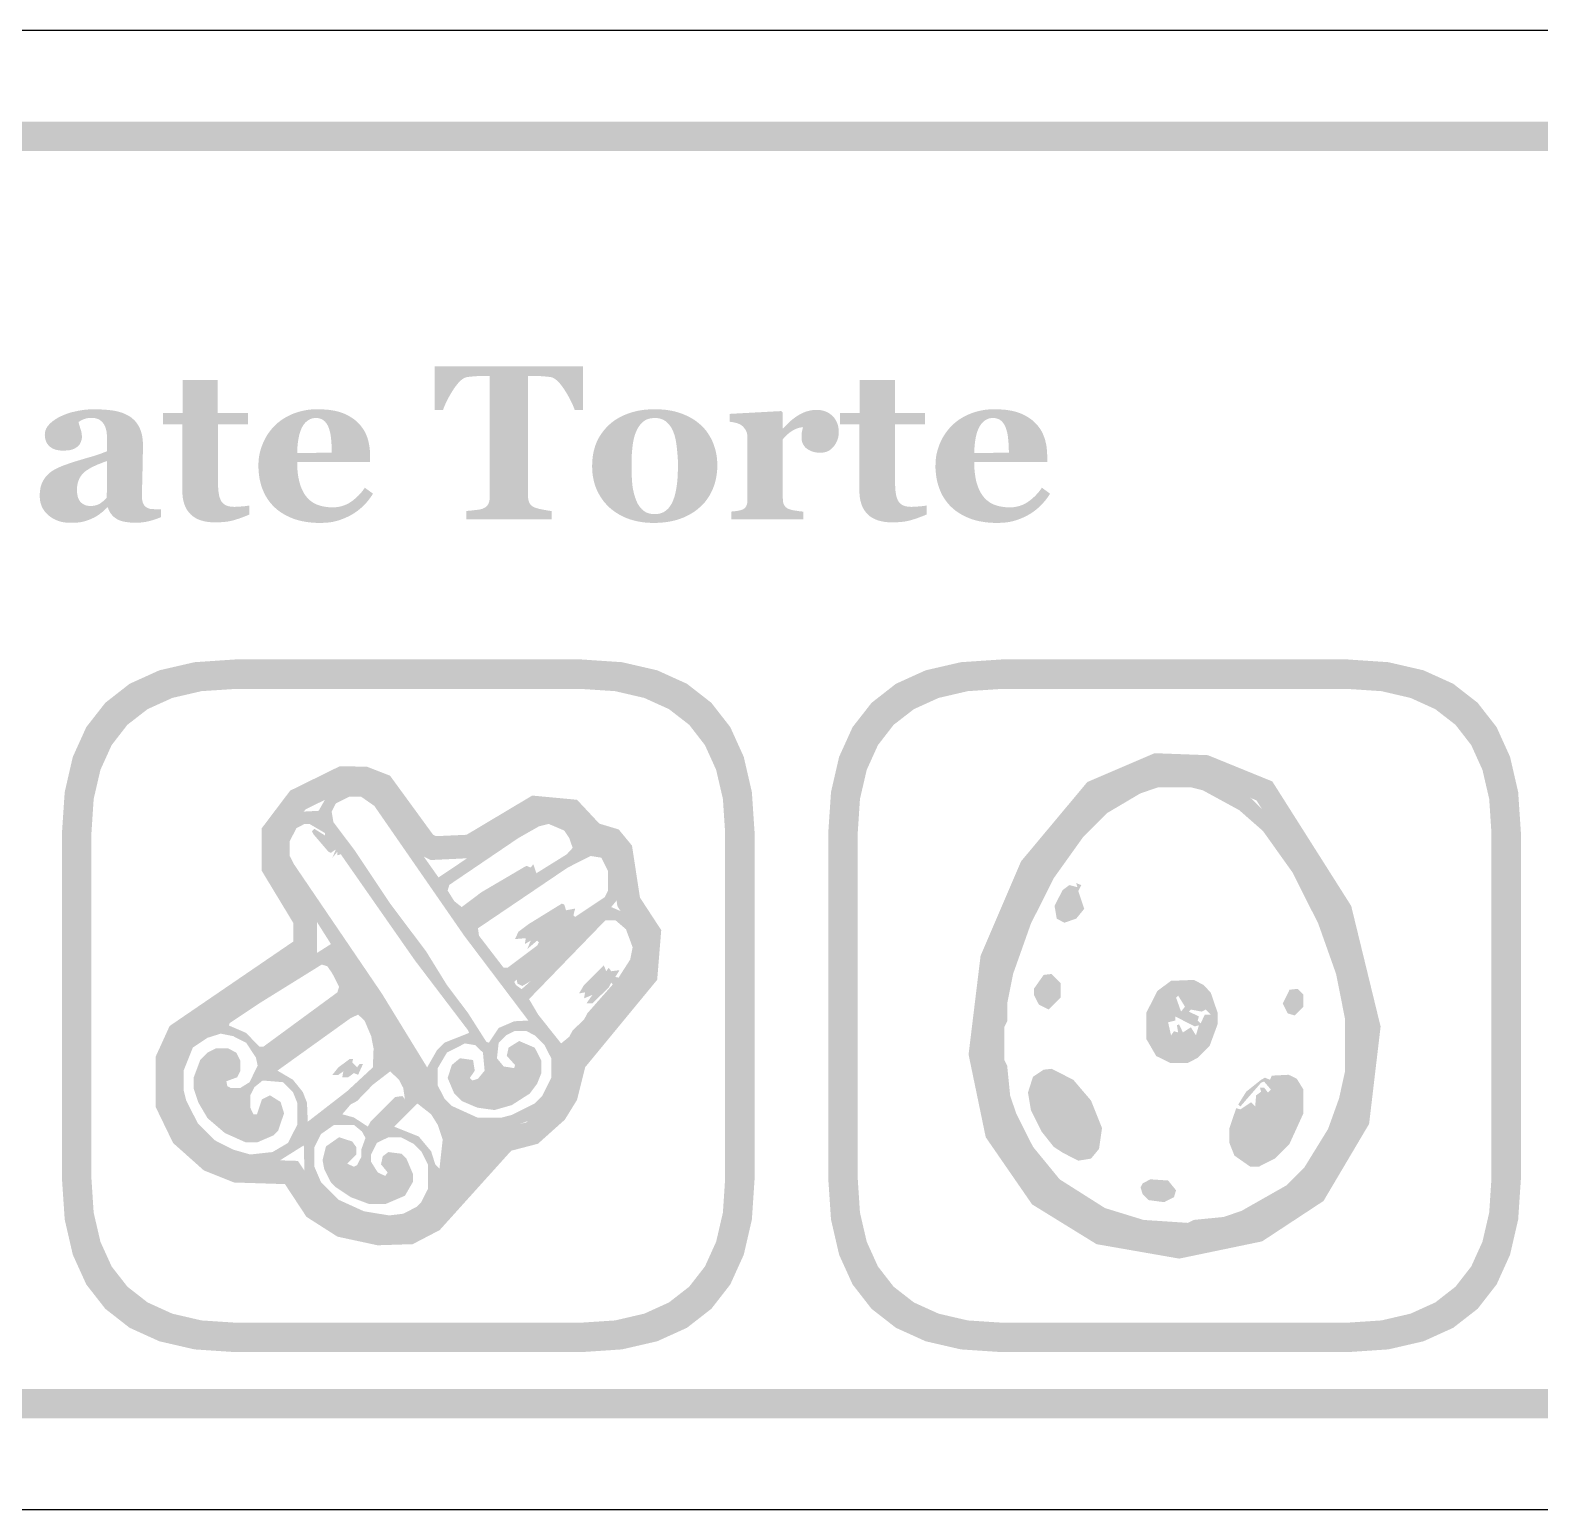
# Model space of a CAD drawing. Header units: millimetres. Extents: x 6 to 297, y 55 to 451.
# Drawn here: x 244.27 to 264.76, y 339.16 to 359.24 of the extents above; entities that cross this region are included whole.
import ezdxf

# ---------------------------------------------------------------- set-up
doc = ezdxf.new("R2010")
doc.units = ezdxf.units.MM
doc.layers.add('CUT', color=1, linetype='Continuous')
doc.layers.add('RASTER', color=7, linetype='Continuous')

msp = doc.modelspace()

# ---------------------------------------------------------------- hatches: boundary and pattern name
at = {"layer": 'RASTER'}
h = msp.add_hatch(color=7, dxfattribs=at)
h.paths.add_polyline_path([(208.2, 355.8), (208.234, 356.316), (208.337, 356.763), (208.509, 357.141), (208.75, 357.45), (209.059, 357.691), (209.438, 357.862), (209.884, 357.966), (210.4, 358), (267.6, 358), (268.116, 357.966), (268.563, 357.862), (268.941, 357.691), (269.25, 357.45), (269.491, 357.141), (269.663, 356.763), (269.766, 356.316), (269.8, 355.8), (269.8, 342.6), (269.766, 342.084), (269.662, 341.638), (269.491, 341.259), (269.25, 340.95), (268.941, 340.709), (268.563, 340.538), (268.116, 340.434), (267.6, 340.4), (210.4, 340.4), (209.884, 340.434), (209.438, 340.538), (209.059, 340.709), (208.75, 340.95), (208.509, 341.259), (208.337, 341.638), (208.234, 342.084), (208.2, 342.6)])
h.paths.add_polyline_path([(208.6, 355.8), (208.6, 342.6), (208.628, 342.178), (208.712, 341.813), (208.853, 341.503), (209.05, 341.25), (209.303, 341.053), (209.613, 340.912), (209.978, 340.828), (210.4, 340.8), (267.6, 340.8), (268.022, 340.828), (268.388, 340.912), (268.697, 341.053), (268.95, 341.25), (269.147, 341.503), (269.287, 341.813), (269.372, 342.178), (269.4, 342.6), (269.4, 355.8), (269.372, 356.222), (269.287, 356.588), (269.147, 356.897), (268.95, 357.15), (268.697, 357.347), (268.388, 357.488), (268.022, 357.572), (267.6, 357.6), (210.4, 357.6), (209.978, 357.572), (209.613, 357.488), (209.303, 357.347), (209.05, 357.15), (208.853, 356.897), (208.712, 356.588), (208.628, 356.222), (208.6, 355.8)], flags=0)
for points in [[(251.772, 354.084), (251.659, 354.084), (251.647, 354.118), (251.633, 354.152), (251.617, 354.187), (251.6, 354.222), (251.581, 354.258), (251.56, 354.295), (251.538, 354.332), (251.513, 354.37), (251.489, 354.405), (251.464, 354.437), (251.44, 354.464), (251.417, 354.487), (251.394, 354.505), (251.372, 354.519), (251.35, 354.528), (251.328, 354.534), (251.316, 354.535), (251.303, 354.536), (251.29, 354.538), (251.276, 354.539), (251.261, 354.54), (251.245, 354.542), (251.229, 354.543), (251.212, 354.544), (251.195, 354.545), (251.179, 354.546), (251.163, 354.547), (251.148, 354.547), (251.134, 354.548), (251.12, 354.548), (251.106, 354.548), (251.094, 354.548), (251.025, 354.548), (251.025, 352.918), (251.025, 352.905), (251.026, 352.892), (251.028, 352.88), (251.03, 352.868), (251.032, 352.857), (251.036, 352.846), (251.039, 352.835), (251.044, 352.825), (251.049, 352.815), (251.056, 352.806), (251.063, 352.797), (251.072, 352.789), (251.082, 352.781), (251.093, 352.774), (251.105, 352.767), (251.119, 352.761), (251.128, 352.758), (251.138, 352.754), (251.149, 352.751), (251.162, 352.748), (251.175, 352.744), (251.19, 352.741), (251.206, 352.738), (251.223, 352.734), (251.241, 352.731), (251.258, 352.728), (251.274, 352.725), (251.289, 352.722), (251.304, 352.72), (251.318, 352.718), (251.331, 352.716), (251.344, 352.714), (251.344, 352.6), (250.186, 352.6), (250.186, 352.714), (250.197, 352.715), (250.209, 352.717), (250.222, 352.718), (250.237, 352.72), (250.252, 352.721), (250.269, 352.723), (250.286, 352.725), (250.305, 352.727), (250.323, 352.729), (250.34, 352.731), (250.356, 352.733), (250.37, 352.736), (250.382, 352.738), (250.393, 352.741), (250.402, 352.744), (250.41, 352.746), (250.423, 352.753), (250.436, 352.759), (250.447, 352.766), (250.457, 352.774), (250.466, 352.782), (250.474, 352.791), (250.48, 352.8), (250.486, 352.809), (250.49, 352.82), (250.494, 352.83), (250.497, 352.841), (250.5, 352.853), (250.502, 352.865), (250.504, 352.877), (250.505, 352.89), (250.505, 352.903), (250.505, 354.548), (250.436, 354.548), (250.423, 354.548), (250.41, 354.548), (250.396, 354.548), (250.381, 354.547), (250.366, 354.547), (250.351, 354.546), (250.334, 354.545), (250.317, 354.544), (250.301, 354.543), (250.284, 354.542), (250.269, 354.54), (250.254, 354.539), (250.24, 354.538), (250.226, 354.536), (250.214, 354.535), (250.202, 354.534), (250.18, 354.528), (250.158, 354.519), (250.136, 354.505), (250.113, 354.487), (250.089, 354.464), (250.066, 354.437), (250.041, 354.405), (250.016, 354.37), (249.992, 354.332), (249.97, 354.295), (249.949, 354.258), (249.93, 354.222), (249.912, 354.187), (249.897, 354.152), (249.883, 354.118), (249.871, 354.084), (249.758, 354.084), (249.758, 354.679), (251.772, 354.679)], [(247.244, 352.667), (247.22, 352.657), (247.196, 352.647), (247.172, 352.638), (247.147, 352.628), (247.122, 352.619), (247.096, 352.61), (247.07, 352.602), (247.043, 352.593), (247.016, 352.586), (246.987, 352.579), (246.957, 352.573), (246.925, 352.569), (246.891, 352.565), (246.857, 352.563), (246.82, 352.561), (246.783, 352.56), (246.727, 352.562), (246.676, 352.567), (246.628, 352.576), (246.584, 352.588), (246.543, 352.604), (246.506, 352.623), (246.473, 352.646), (246.444, 352.672), (246.418, 352.701), (246.395, 352.733), (246.376, 352.769), (246.361, 352.807), (246.349, 352.848), (246.34, 352.892), (246.335, 352.94), (246.333, 352.99), (246.333, 353.889), (246.069, 353.889), (246.069, 354.047), (246.339, 354.047), (246.339, 354.491), (246.815, 354.491), (246.815, 354.047), (247.225, 354.047), (247.225, 353.889), (246.818, 353.889), (246.818, 353.086), (246.819, 353.045), (246.821, 353.007), (246.825, 352.972), (246.83, 352.94), (246.836, 352.911), (246.845, 352.885), (246.854, 352.863), (246.865, 352.843), (246.879, 352.826), (246.894, 352.812), (246.912, 352.799), (246.932, 352.789), (246.954, 352.781), (246.979, 352.776), (247.007, 352.773), (247.036, 352.771), (247.047, 352.771), (247.058, 352.772), (247.07, 352.772), (247.083, 352.773), (247.098, 352.774), (247.113, 352.775), (247.129, 352.776), (247.146, 352.777), (247.163, 352.779), (247.178, 352.78), (247.193, 352.782), (247.206, 352.783), (247.217, 352.785), (247.228, 352.787), (247.237, 352.789), (247.244, 352.79)], [(256.433, 352.667), (256.409, 352.657), (256.385, 352.647), (256.361, 352.638), (256.336, 352.628), (256.311, 352.619), (256.285, 352.61), (256.259, 352.602), (256.232, 352.593), (256.205, 352.586), (256.176, 352.579), (256.146, 352.573), (256.114, 352.569), (256.08, 352.565), (256.046, 352.563), (256.009, 352.561), (255.972, 352.56), (255.916, 352.562), (255.865, 352.567), (255.817, 352.576), (255.773, 352.588), (255.732, 352.604), (255.695, 352.623), (255.662, 352.646), (255.633, 352.672), (255.607, 352.701), (255.584, 352.733), (255.565, 352.769), (255.55, 352.807), (255.538, 352.848), (255.529, 352.892), (255.524, 352.94), (255.522, 352.99), (255.522, 353.889), (255.258, 353.889), (255.258, 354.047), (255.528, 354.047), (255.528, 354.491), (256.004, 354.491), (256.004, 354.047), (256.414, 354.047), (256.414, 353.889), (256.007, 353.889), (256.007, 353.086), (256.008, 353.045), (256.01, 353.007), (256.014, 352.972), (256.019, 352.94), (256.025, 352.911), (256.034, 352.885), (256.043, 352.863), (256.054, 352.843), (256.068, 352.826), (256.083, 352.812), (256.101, 352.799), (256.121, 352.789), (256.143, 352.781), (256.168, 352.776), (256.196, 352.773), (256.225, 352.771), (256.235, 352.771), (256.247, 352.772), (256.259, 352.772), (256.272, 352.773), (256.287, 352.774), (256.302, 352.775), (256.318, 352.776), (256.335, 352.777), (256.352, 352.779), (256.367, 352.78), (256.382, 352.782), (256.395, 352.783), (256.406, 352.785), (256.417, 352.787), (256.425, 352.789), (256.433, 352.79)], [(255.242, 353.785), (255.241, 353.758), (255.238, 353.731), (255.233, 353.705), (255.225, 353.681), (255.215, 353.656), (255.203, 353.633), (255.189, 353.611), (255.173, 353.59), (255.155, 353.57), (255.136, 353.553), (255.116, 353.538), (255.094, 353.526), (255.07, 353.517), (255.045, 353.511), (255.019, 353.507), (254.992, 353.505), (254.965, 353.506), (254.94, 353.509), (254.916, 353.513), (254.893, 353.519), (254.871, 353.526), (254.85, 353.536), (254.83, 353.547), (254.811, 353.559), (254.793, 353.574), (254.778, 353.59), (254.766, 353.607), (254.755, 353.626), (254.747, 353.647), (254.741, 353.67), (254.738, 353.694), (254.737, 353.719), (254.737, 353.732), (254.737, 353.743), (254.738, 353.754), (254.739, 353.765), (254.74, 353.774), (254.741, 353.783), (254.742, 353.791), (254.744, 353.799), (254.746, 353.806), (254.748, 353.813), (254.749, 353.82), (254.751, 353.827), (254.753, 353.833), (254.754, 353.84), (254.756, 353.846), (254.757, 353.852), (254.74, 353.851), (254.723, 353.848), (254.706, 353.844), (254.688, 353.839), (254.67, 353.833), (254.652, 353.825), (254.634, 353.816), (254.615, 353.806), (254.597, 353.794), (254.579, 353.782), (254.562, 353.768), (254.545, 353.754), (254.529, 353.739), (254.513, 353.723), (254.498, 353.706), (254.483, 353.688), (254.483, 352.884), (254.484, 352.872), (254.484, 352.86), (254.486, 352.848), (254.487, 352.837), (254.49, 352.827), (254.492, 352.817), (254.496, 352.808), (254.5, 352.799), (254.504, 352.791), (254.509, 352.783), (254.515, 352.776), (254.521, 352.769), (254.528, 352.763), (254.536, 352.757), (254.545, 352.751), (254.554, 352.746), (254.562, 352.743), (254.572, 352.739), (254.584, 352.735), (254.596, 352.732), (254.61, 352.728), (254.625, 352.725), (254.641, 352.722), (254.658, 352.719), (254.676, 352.717), (254.692, 352.714), (254.707, 352.712), (254.721, 352.711), (254.733, 352.709), (254.745, 352.708), (254.754, 352.707), (254.763, 352.707), (254.763, 352.6), (253.783, 352.6), (253.783, 352.707), (253.792, 352.708), (253.802, 352.709), (253.811, 352.709), (253.82, 352.71), (253.829, 352.711), (253.839, 352.713), (253.848, 352.714), (253.857, 352.715), (253.866, 352.716), (253.875, 352.718), (253.884, 352.719), (253.892, 352.721), (253.9, 352.723), (253.907, 352.725), (253.914, 352.727), (253.921, 352.729), (253.932, 352.733), (253.943, 352.738), (253.952, 352.743), (253.96, 352.749), (253.968, 352.756), (253.975, 352.763), (253.98, 352.771), (253.985, 352.779), (253.989, 352.787), (253.993, 352.797), (253.996, 352.807), (253.999, 352.818), (254, 352.829), (254.002, 352.841), (254.003, 352.853), (254.003, 352.867), (254.003, 353.719), (254.003, 353.732), (254.001, 353.745), (253.999, 353.757), (253.997, 353.769), (253.993, 353.781), (253.989, 353.792), (253.984, 353.803), (253.978, 353.814), (253.972, 353.824), (253.965, 353.833), (253.958, 353.843), (253.951, 353.851), (253.943, 353.859), (253.935, 353.867), (253.927, 353.874), (253.918, 353.88), (253.911, 353.885), (253.904, 353.889), (253.896, 353.893), (253.888, 353.896), (253.88, 353.9), (253.871, 353.903), (253.861, 353.907), (253.851, 353.91), (253.841, 353.912), (253.831, 353.915), (253.82, 353.917), (253.809, 353.919), (253.798, 353.921), (253.786, 353.923), (253.775, 353.924), (253.763, 353.926), (253.763, 354.033), (254.461, 354.071), (254.483, 354.049), (254.483, 353.836), (254.489, 353.836), (254.515, 353.865), (254.541, 353.892), (254.567, 353.917), (254.593, 353.941), (254.62, 353.963), (254.648, 353.984), (254.676, 354.003), (254.704, 354.02), (254.732, 354.036), (254.761, 354.049), (254.79, 354.061), (254.82, 354.07), (254.849, 354.077), (254.88, 354.083), (254.91, 354.086), (254.94, 354.087), (254.974, 354.086), (255.005, 354.082), (255.035, 354.075), (255.063, 354.066), (255.09, 354.054), (255.115, 354.039), (255.138, 354.022), (255.159, 354.003), (255.179, 353.981), (255.196, 353.957), (255.21, 353.933), (255.221, 353.906), (255.231, 353.878), (255.237, 353.849), (255.241, 353.818), (255.242, 353.785)]]:
    msp.add_hatch(color=7, dxfattribs=at).paths.add_polyline_path(points)
h = msp.add_hatch(color=7, dxfattribs=at)
h.paths.add_polyline_path([(246.042, 352.631), (246.025, 352.624), (246.008, 352.617), (245.99, 352.611), (245.971, 352.604), (245.952, 352.598), (245.932, 352.591), (245.911, 352.585), (245.889, 352.579), (245.867, 352.574), (245.845, 352.569), (245.822, 352.565), (245.799, 352.562), (245.775, 352.559), (245.752, 352.558), (245.728, 352.556), (245.703, 352.556), (245.66, 352.557), (245.619, 352.559), (245.581, 352.564), (245.547, 352.569), (245.515, 352.577), (245.486, 352.586), (245.461, 352.597), (245.438, 352.61), (245.418, 352.624), (245.399, 352.639), (245.382, 352.656), (245.367, 352.675), (245.353, 352.694), (245.341, 352.716), (245.331, 352.738), (245.322, 352.763), (245.313, 352.763), (245.301, 352.75), (245.289, 352.739), (245.277, 352.727), (245.265, 352.716), (245.253, 352.706), (245.241, 352.696), (245.229, 352.687), (245.218, 352.678), (245.206, 352.669), (245.194, 352.661), (245.182, 352.653), (245.17, 352.645), (245.157, 352.638), (245.145, 352.631), (245.132, 352.624), (245.119, 352.618), (245.102, 352.61), (245.085, 352.603), (245.068, 352.596), (245.051, 352.59), (245.035, 352.584), (245.018, 352.579), (245.002, 352.574), (244.986, 352.57), (244.969, 352.566), (244.951, 352.563), (244.931, 352.561), (244.91, 352.558), (244.887, 352.557), (244.862, 352.556), (244.836, 352.555), (244.808, 352.555), (244.766, 352.556), (244.726, 352.561), (244.688, 352.569), (244.651, 352.58), (244.615, 352.594), (244.581, 352.611), (244.549, 352.631), (244.518, 352.655), (244.49, 352.681), (244.466, 352.709), (244.445, 352.739), (244.428, 352.772), (244.415, 352.806), (244.405, 352.842), (244.4, 352.88), (244.398, 352.921), (244.398, 352.944), (244.4, 352.967), (244.402, 352.988), (244.405, 353.009), (244.408, 353.029), (244.413, 353.048), (244.418, 353.066), (244.424, 353.083), (244.431, 353.099), (244.439, 353.115), (244.447, 353.13), (244.456, 353.145), (244.466, 353.16), (244.476, 353.174), (244.487, 353.188), (244.499, 353.201), (244.51, 353.212), (244.522, 353.223), (244.534, 353.233), (244.546, 353.243), (244.559, 353.253), (244.573, 353.262), (244.587, 353.27), (244.601, 353.278), (244.615, 353.286), (244.63, 353.293), (244.646, 353.301), (244.661, 353.308), (244.677, 353.315), (244.694, 353.322), (244.71, 353.329), (244.728, 353.335), (244.761, 353.347), (244.797, 353.36), (244.834, 353.372), (244.873, 353.385), (244.913, 353.397), (244.955, 353.41), (244.999, 353.423), (245.044, 353.436), (245.089, 353.449), (245.13, 353.461), (245.168, 353.473), (245.204, 353.485), (245.236, 353.496), (245.265, 353.508), (245.291, 353.518), (245.313, 353.529), (245.313, 353.669), (245.313, 353.679), (245.313, 353.689), (245.313, 353.7), (245.312, 353.712), (245.311, 353.724), (245.31, 353.737), (245.309, 353.751), (245.308, 353.766), (245.306, 353.781), (245.304, 353.795), (245.301, 353.808), (245.298, 353.821), (245.295, 353.834), (245.291, 353.845), (245.287, 353.857), (245.283, 353.867), (245.277, 353.879), (245.271, 353.89), (245.264, 353.9), (245.256, 353.91), (245.248, 353.92), (245.239, 353.929), (245.229, 353.938), (245.218, 353.946), (245.207, 353.954), (245.195, 353.96), (245.181, 353.966), (245.167, 353.97), (245.152, 353.974), (245.137, 353.976), (245.12, 353.978), (245.103, 353.978), (245.087, 353.978), (245.072, 353.977), (245.057, 353.976), (245.043, 353.974), (245.03, 353.971), (245.018, 353.968), (245.006, 353.964), (244.995, 353.96), (244.984, 353.956), (244.974, 353.951), (244.965, 353.946), (244.956, 353.942), (244.947, 353.937), (244.94, 353.932), (244.932, 353.928), (244.925, 353.923), (244.927, 353.915), (244.928, 353.906), (244.931, 353.896), (244.934, 353.886), (244.937, 353.874), (244.941, 353.862), (244.945, 353.848), (244.95, 353.833), (244.955, 353.818), (244.959, 353.804), (244.963, 353.789), (244.966, 353.774), (244.968, 353.76), (244.969, 353.746), (244.97, 353.732), (244.971, 353.718), (244.97, 353.711), (244.97, 353.704), (244.969, 353.697), (244.967, 353.69), (244.966, 353.682), (244.963, 353.673), (244.961, 353.665), (244.958, 353.655), (244.954, 353.646), (244.95, 353.638), (244.946, 353.63), (244.941, 353.622), (244.936, 353.615), (244.931, 353.608), (244.925, 353.602), (244.919, 353.596), (244.911, 353.589), (244.902, 353.582), (244.893, 353.576), (244.884, 353.57), (244.874, 353.565), (244.864, 353.56), (244.854, 353.555), (244.844, 353.551), (244.833, 353.547), (244.82, 353.544), (244.806, 353.541), (244.791, 353.539), (244.774, 353.537), (244.756, 353.536), (244.737, 353.535), (244.716, 353.535), (244.686, 353.535), (244.658, 353.538), (244.632, 353.543), (244.608, 353.549), (244.585, 353.558), (244.565, 353.568), (244.546, 353.58), (244.53, 353.594), (244.515, 353.609), (244.502, 353.626), (244.491, 353.643), (244.483, 353.662), (244.476, 353.682), (244.471, 353.703), (244.468, 353.725), (244.467, 353.748), (244.468, 353.769), (244.471, 353.788), (244.476, 353.808), (244.483, 353.826), (244.492, 353.844), (244.503, 353.862), (244.517, 353.879), (244.532, 353.896), (244.549, 353.912), (244.566, 353.927), (244.585, 353.941), (244.604, 353.955), (244.625, 353.968), (244.646, 353.981), (244.668, 353.992), (244.691, 354.003), (244.714, 354.014), (244.739, 354.024), (244.764, 354.033), (244.79, 354.042), (244.817, 354.051), (244.845, 354.058), (244.874, 354.065), (244.903, 354.071), (244.933, 354.077), (244.962, 354.082), (244.991, 354.086), (245.019, 354.09), (245.047, 354.092), (245.074, 354.094), (245.1, 354.095), (245.126, 354.096), (245.161, 354.095), (245.196, 354.095), (245.229, 354.093), (245.262, 354.091), (245.294, 354.089), (245.326, 354.086), (245.357, 354.083), (245.387, 354.079), (245.416, 354.074), (245.445, 354.068), (245.472, 354.061), (245.5, 354.053), (245.526, 354.044), (245.552, 354.033), (245.576, 354.022), (245.601, 354.009), (245.623, 353.996), (245.644, 353.981), (245.663, 353.964), (245.682, 353.946), (245.7, 353.927), (245.716, 353.906), (245.731, 353.884), (245.745, 353.86), (245.757, 353.835), (245.768, 353.808), (245.777, 353.779), (245.785, 353.748), (245.791, 353.716), (245.795, 353.681), (245.798, 353.645), (245.798, 353.606), (245.798, 353.564), (245.798, 353.52), (245.797, 353.474), (245.797, 353.425), (245.796, 353.375), (245.795, 353.323), (245.793, 353.27), (245.792, 353.214), (245.79, 353.159), (245.789, 353.11), (245.788, 353.065), (245.787, 353.026), (245.786, 352.991), (245.786, 352.961), (245.785, 352.935), (245.785, 352.915), (245.785, 352.899), (245.786, 352.884), (245.788, 352.869), (245.79, 352.856), (245.793, 352.843), (245.796, 352.832), (245.8, 352.821), (245.805, 352.811), (245.81, 352.802), (245.816, 352.793), (245.823, 352.785), (245.83, 352.778), (245.838, 352.771), (245.847, 352.765), (245.856, 352.759), (245.866, 352.754), (245.872, 352.751), (245.88, 352.749), (245.888, 352.746), (245.898, 352.744), (245.908, 352.743), (245.919, 352.742), (245.931, 352.741), (245.944, 352.74), (245.957, 352.739), (245.97, 352.739), (245.983, 352.739), (245.995, 352.738), (246.007, 352.738), (246.019, 352.738), (246.03, 352.738), (246.042, 352.738)])
h.paths.add_polyline_path([(245.313, 353.394), (245.293, 353.387), (245.273, 353.38), (245.252, 353.372), (245.232, 353.364), (245.212, 353.356), (245.191, 353.348), (245.171, 353.339), (245.151, 353.33), (245.131, 353.321), (245.112, 353.312), (245.095, 353.303), (245.078, 353.293), (245.062, 353.284), (245.047, 353.274), (245.032, 353.265), (245.019, 353.255), (245.006, 353.244), (244.993, 353.233), (244.982, 353.221), (244.971, 353.208), (244.96, 353.195), (244.951, 353.18), (244.942, 353.166), (244.934, 353.15), (244.927, 353.134), (244.921, 353.117), (244.915, 353.099), (244.911, 353.081), (244.908, 353.062), (244.905, 353.042), (244.904, 353.021), (244.903, 353), (244.904, 352.972), (244.907, 352.947), (244.911, 352.923), (244.916, 352.901), (244.924, 352.882), (244.933, 352.864), (244.943, 352.848), (244.955, 352.834), (244.969, 352.822), (244.983, 352.812), (244.998, 352.803), (245.013, 352.796), (245.03, 352.79), (245.047, 352.786), (245.065, 352.784), (245.083, 352.783), (245.103, 352.784), (245.122, 352.785), (245.14, 352.788), (245.157, 352.791), (245.173, 352.796), (245.188, 352.802), (245.203, 352.808), (245.216, 352.816), (245.229, 352.825), (245.241, 352.834), (245.253, 352.843), (245.265, 352.853), (245.276, 352.863), (245.287, 352.874), (245.298, 352.886), (245.308, 352.897)], flags=0)
h = msp.add_hatch(color=7, dxfattribs=at)
h.paths.add_polyline_path([(248.921, 352.95), (248.908, 352.929), (248.894, 352.909), (248.88, 352.889), (248.865, 352.869), (248.849, 352.849), (248.833, 352.83), (248.815, 352.811), (248.798, 352.793), (248.779, 352.774), (248.76, 352.757), (248.74, 352.74), (248.72, 352.724), (248.699, 352.708), (248.678, 352.694), (248.656, 352.679), (248.633, 352.666), (248.608, 352.652), (248.584, 352.64), (248.559, 352.628), (248.534, 352.617), (248.509, 352.607), (248.484, 352.598), (248.459, 352.589), (248.434, 352.582), (248.409, 352.575), (248.382, 352.569), (248.355, 352.564), (248.326, 352.56), (248.297, 352.557), (248.267, 352.555), (248.236, 352.554), (248.204, 352.553), (248.15, 352.554), (248.099, 352.557), (248.049, 352.562), (248.002, 352.569), (247.956, 352.577), (247.912, 352.588), (247.87, 352.6), (247.829, 352.615), (247.791, 352.631), (247.754, 352.648), (247.719, 352.667), (247.686, 352.687), (247.654, 352.708), (247.624, 352.731), (247.596, 352.755), (247.569, 352.78), (247.545, 352.807), (247.521, 352.835), (247.5, 352.863), (247.48, 352.894), (247.461, 352.925), (247.445, 352.957), (247.43, 352.991), (247.416, 353.026), (247.404, 353.061), (247.394, 353.098), (247.385, 353.135), (247.378, 353.173), (247.373, 353.212), (247.369, 353.251), (247.367, 353.291), (247.366, 353.332), (247.367, 353.37), (247.369, 353.406), (247.373, 353.443), (247.379, 353.479), (247.387, 353.514), (247.397, 353.55), (247.408, 353.584), (247.421, 353.619), (247.435, 353.653), (247.451, 353.685), (247.468, 353.717), (247.487, 353.748), (247.507, 353.778), (247.529, 353.807), (247.552, 353.835), (247.577, 353.863), (247.602, 353.888), (247.63, 353.912), (247.659, 353.935), (247.689, 353.957), (247.721, 353.977), (247.755, 353.996), (247.791, 354.014), (247.828, 354.031), (247.866, 354.046), (247.906, 354.059), (247.947, 354.07), (247.988, 354.079), (248.031, 354.087), (248.075, 354.092), (248.121, 354.095), (248.167, 354.096), (248.217, 354.095), (248.265, 354.092), (248.311, 354.089), (248.354, 354.083), (248.395, 354.076), (248.433, 354.068), (248.47, 354.057), (248.504, 354.046), (248.536, 354.033), (248.567, 354.019), (248.596, 354.003), (248.624, 353.986), (248.651, 353.969), (248.676, 353.95), (248.7, 353.929), (248.722, 353.908), (248.742, 353.887), (248.761, 353.864), (248.778, 353.841), (248.794, 353.817), (248.809, 353.792), (248.822, 353.766), (248.834, 353.739), (248.844, 353.711), (248.853, 353.683), (248.86, 353.654), (248.867, 353.624), (248.872, 353.595), (248.876, 353.565), (248.879, 353.535), (248.881, 353.504), (248.882, 353.473), (248.882, 353.378), (247.892, 353.378), (247.893, 353.305), (247.899, 353.237), (247.908, 353.173), (247.921, 353.113), (247.937, 353.059), (247.957, 353.008), (247.98, 352.962), (248.007, 352.921), (248.038, 352.884), (248.074, 352.852), (248.113, 352.825), (248.157, 352.803), (248.205, 352.786), (248.258, 352.774), (248.314, 352.767), (248.375, 352.764), (248.409, 352.765), (248.442, 352.769), (248.474, 352.775), (248.506, 352.783), (248.536, 352.794), (248.566, 352.806), (248.595, 352.822), (248.623, 352.84), (248.65, 352.859), (248.675, 352.88), (248.7, 352.902), (248.724, 352.925), (248.747, 352.95), (248.769, 352.975), (248.79, 353.002), (248.81, 353.031)])
h.paths.add_polyline_path([(248.362, 353.507), (248.362, 353.529), (248.361, 353.551), (248.361, 353.573), (248.36, 353.596), (248.358, 353.618), (248.357, 353.641), (248.355, 353.664), (248.353, 353.687), (248.351, 353.709), (248.348, 353.731), (248.345, 353.751), (248.341, 353.771), (248.337, 353.789), (248.332, 353.806), (248.328, 353.823), (248.322, 353.838), (248.316, 353.854), (248.309, 353.87), (248.301, 353.885), (248.293, 353.898), (248.284, 353.911), (248.275, 353.922), (248.265, 353.932), (248.254, 353.942), (248.243, 353.95), (248.231, 353.957), (248.219, 353.963), (248.205, 353.968), (248.191, 353.972), (248.177, 353.975), (248.161, 353.976), (248.145, 353.977), (248.118, 353.975), (248.091, 353.97), (248.067, 353.961), (248.044, 353.948), (248.022, 353.932), (248.001, 353.913), (247.982, 353.889), (247.965, 353.863), (247.949, 353.832), (247.935, 353.797), (247.923, 353.758), (247.913, 353.715), (247.905, 353.668), (247.898, 353.616), (247.894, 353.561), (247.892, 353.501)], flags=0)
h = msp.add_hatch(color=7, dxfattribs=at)
h.paths.add_polyline_path([(253.372, 353.88), (253.398, 353.854), (253.423, 353.827), (253.446, 353.799), (253.467, 353.769), (253.487, 353.738), (253.505, 353.706), (253.522, 353.673), (253.537, 353.639), (253.55, 353.603), (253.562, 353.567), (253.572, 353.53), (253.58, 353.492), (253.586, 353.454), (253.591, 353.414), (253.593, 353.375), (253.594, 353.334), (253.593, 353.294), (253.591, 353.254), (253.586, 353.215), (253.58, 353.176), (253.572, 353.138), (253.563, 353.1), (253.551, 353.063), (253.538, 353.027), (253.523, 352.992), (253.506, 352.957), (253.488, 352.925), (253.468, 352.893), (253.447, 352.863), (253.424, 352.834), (253.399, 352.806), (253.373, 352.78), (253.343, 352.754), (253.312, 352.728), (253.28, 352.705), (253.246, 352.683), (253.211, 352.663), (253.174, 352.644), (253.136, 352.627), (253.097, 352.612), (253.056, 352.598), (253.014, 352.586), (252.97, 352.576), (252.925, 352.568), (252.878, 352.561), (252.83, 352.557), (252.781, 352.554), (252.73, 352.553), (252.686, 352.554), (252.642, 352.556), (252.6, 352.56), (252.558, 352.566), (252.518, 352.573), (252.478, 352.582), (252.439, 352.592), (252.401, 352.604), (252.364, 352.618), (252.328, 352.633), (252.293, 352.65), (252.26, 352.668), (252.227, 352.689), (252.195, 352.71), (252.165, 352.733), (252.135, 352.758), (252.108, 352.783), (252.083, 352.81), (252.058, 352.838), (252.036, 352.868), (252.014, 352.899), (251.995, 352.931), (251.976, 352.965), (251.959, 353.001), (251.944, 353.037), (251.931, 353.075), (251.92, 353.114), (251.911, 353.154), (251.904, 353.194), (251.899, 353.236), (251.896, 353.279), (251.895, 353.324), (251.896, 353.367), (251.899, 353.409), (251.903, 353.45), (251.909, 353.49), (251.917, 353.528), (251.927, 353.565), (251.938, 353.602), (251.951, 353.636), (251.966, 353.67), (251.983, 353.703), (252.002, 353.735), (252.022, 353.766), (252.044, 353.796), (252.068, 353.825), (252.093, 353.853), (252.121, 353.88), (252.148, 353.905), (252.178, 353.929), (252.209, 353.951), (252.242, 353.971), (252.276, 353.99), (252.312, 354.008), (252.349, 354.024), (252.388, 354.039), (252.428, 354.052), (252.47, 354.064), (252.512, 354.074), (252.556, 354.082), (252.601, 354.088), (252.647, 354.092), (252.695, 354.095), (252.743, 354.096), (252.794, 354.095), (252.843, 354.092), (252.89, 354.088), (252.936, 354.082), (252.98, 354.074), (253.023, 354.064), (253.064, 354.052), (253.104, 354.039), (253.143, 354.024), (253.179, 354.008), (253.215, 353.99), (253.249, 353.971), (253.282, 353.951), (253.313, 353.929), (253.343, 353.905), (253.372, 353.88)])
h.paths.add_polyline_path([(252.997, 352.865), (253.004, 352.886), (253.012, 352.908), (253.018, 352.932), (253.025, 352.956), (253.03, 352.981), (253.035, 353.008), (253.04, 353.036), (253.044, 353.064), (253.048, 353.094), (253.051, 353.125), (253.054, 353.158), (253.056, 353.191), (253.057, 353.226), (253.059, 353.262), (253.059, 353.299), (253.06, 353.337), (253.059, 353.363), (253.059, 353.39), (253.058, 353.418), (253.056, 353.447), (253.054, 353.476), (253.051, 353.507), (253.048, 353.539), (253.045, 353.571), (253.041, 353.603), (253.037, 353.634), (253.032, 353.662), (253.027, 353.689), (253.021, 353.714), (253.015, 353.738), (253.008, 353.759), (253.001, 353.779), (252.992, 353.802), (252.982, 353.823), (252.971, 353.843), (252.959, 353.862), (252.946, 353.879), (252.933, 353.895), (252.919, 353.91), (252.904, 353.924), (252.887, 353.937), (252.87, 353.947), (252.852, 353.956), (252.833, 353.964), (252.813, 353.97), (252.792, 353.974), (252.769, 353.976), (252.746, 353.977), (252.721, 353.976), (252.697, 353.973), (252.674, 353.969), (252.653, 353.963), (252.632, 353.955), (252.614, 353.945), (252.596, 353.933), (252.58, 353.92), (252.565, 353.905), (252.55, 353.889), (252.537, 353.872), (252.525, 353.854), (252.513, 353.835), (252.503, 353.815), (252.493, 353.794), (252.484, 353.772), (252.476, 353.751), (252.47, 353.728), (252.463, 353.705), (252.458, 353.681), (252.453, 353.656), (252.448, 353.631), (252.445, 353.604), (252.441, 353.576), (252.439, 353.548), (252.436, 353.52), (252.434, 353.491), (252.433, 353.462), (252.431, 353.433), (252.43, 353.403), (252.43, 353.373), (252.43, 353.343), (252.43, 353.304), (252.43, 353.266), (252.431, 353.231), (252.432, 353.197), (252.434, 353.165), (252.435, 353.134), (252.438, 353.105), (252.44, 353.078), (252.443, 353.052), (252.447, 353.026), (252.452, 353), (252.458, 352.973), (252.464, 352.947), (252.472, 352.921), (252.48, 352.894), (252.49, 352.868), (252.499, 352.846), (252.508, 352.825), (252.519, 352.805), (252.531, 352.787), (252.543, 352.769), (252.557, 352.753), (252.571, 352.738), (252.586, 352.725), (252.603, 352.712), (252.62, 352.701), (252.638, 352.692), (252.658, 352.685), (252.678, 352.679), (252.7, 352.675), (252.722, 352.673), (252.746, 352.672), (252.768, 352.673), (252.788, 352.675), (252.809, 352.679), (252.828, 352.684), (252.846, 352.691), (252.864, 352.699), (252.881, 352.709), (252.897, 352.721), (252.912, 352.734), (252.927, 352.748), (252.941, 352.764), (252.953, 352.781), (252.965, 352.8), (252.977, 352.82), (252.987, 352.842), (252.997, 352.865)], flags=0)
h = msp.add_hatch(color=7, dxfattribs=at)
h.paths.add_polyline_path([(258.11, 352.95), (258.097, 352.929), (258.083, 352.909), (258.069, 352.889), (258.054, 352.869), (258.038, 352.849), (258.021, 352.83), (258.004, 352.811), (257.987, 352.793), (257.968, 352.774), (257.949, 352.757), (257.929, 352.74), (257.909, 352.724), (257.888, 352.708), (257.867, 352.694), (257.845, 352.679), (257.822, 352.666), (257.797, 352.652), (257.773, 352.64), (257.748, 352.628), (257.723, 352.617), (257.698, 352.607), (257.673, 352.598), (257.648, 352.589), (257.623, 352.582), (257.598, 352.575), (257.571, 352.569), (257.544, 352.564), (257.515, 352.56), (257.486, 352.557), (257.456, 352.555), (257.425, 352.554), (257.393, 352.553), (257.339, 352.554), (257.288, 352.557), (257.238, 352.562), (257.191, 352.569), (257.145, 352.577), (257.101, 352.588), (257.059, 352.6), (257.018, 352.615), (256.98, 352.631), (256.943, 352.648), (256.908, 352.667), (256.875, 352.687), (256.843, 352.708), (256.813, 352.731), (256.785, 352.755), (256.758, 352.78), (256.733, 352.807), (256.71, 352.835), (256.689, 352.863), (256.669, 352.894), (256.65, 352.925), (256.634, 352.957), (256.619, 352.991), (256.605, 353.026), (256.593, 353.061), (256.583, 353.098), (256.574, 353.135), (256.567, 353.173), (256.562, 353.212), (256.558, 353.251), (256.555, 353.291), (256.555, 353.332), (256.556, 353.37), (256.558, 353.406), (256.562, 353.443), (256.568, 353.479), (256.576, 353.514), (256.586, 353.55), (256.597, 353.584), (256.61, 353.619), (256.624, 353.653), (256.64, 353.685), (256.657, 353.717), (256.676, 353.748), (256.696, 353.778), (256.718, 353.807), (256.741, 353.835), (256.766, 353.863), (256.791, 353.888), (256.819, 353.912), (256.848, 353.935), (256.878, 353.957), (256.91, 353.977), (256.944, 353.996), (256.98, 354.014), (257.017, 354.031), (257.055, 354.046), (257.095, 354.059), (257.136, 354.07), (257.177, 354.079), (257.22, 354.087), (257.264, 354.092), (257.31, 354.095), (257.356, 354.096), (257.406, 354.095), (257.454, 354.092), (257.499, 354.089), (257.543, 354.083), (257.584, 354.076), (257.622, 354.068), (257.659, 354.057), (257.693, 354.046), (257.725, 354.033), (257.756, 354.019), (257.785, 354.003), (257.813, 353.986), (257.84, 353.969), (257.865, 353.95), (257.889, 353.929), (257.911, 353.908), (257.931, 353.887), (257.95, 353.864), (257.967, 353.841), (257.983, 353.817), (257.998, 353.792), (258.011, 353.766), (258.022, 353.739), (258.033, 353.711), (258.042, 353.683), (258.049, 353.654), (258.056, 353.624), (258.061, 353.595), (258.065, 353.565), (258.068, 353.535), (258.07, 353.504), (258.071, 353.473), (258.071, 353.378), (257.081, 353.378), (257.082, 353.305), (257.088, 353.237), (257.097, 353.173), (257.109, 353.113), (257.126, 353.059), (257.146, 353.008), (257.169, 352.962), (257.196, 352.921), (257.227, 352.884), (257.263, 352.852), (257.302, 352.825), (257.346, 352.803), (257.394, 352.786), (257.447, 352.774), (257.503, 352.767), (257.564, 352.764), (257.598, 352.765), (257.631, 352.769), (257.663, 352.775), (257.695, 352.783), (257.725, 352.794), (257.755, 352.806), (257.784, 352.822), (257.812, 352.84), (257.838, 352.859), (257.864, 352.88), (257.889, 352.902), (257.913, 352.925), (257.936, 352.95), (257.958, 352.975), (257.979, 353.002), (257.999, 353.031)])
h.paths.add_polyline_path([(257.551, 353.507), (257.551, 353.529), (257.55, 353.551), (257.55, 353.573), (257.549, 353.596), (257.547, 353.618), (257.546, 353.641), (257.544, 353.664), (257.542, 353.687), (257.54, 353.709), (257.537, 353.731), (257.534, 353.751), (257.53, 353.771), (257.526, 353.789), (257.521, 353.806), (257.517, 353.823), (257.511, 353.838), (257.505, 353.854), (257.498, 353.87), (257.49, 353.885), (257.482, 353.898), (257.473, 353.911), (257.464, 353.922), (257.454, 353.932), (257.443, 353.942), (257.432, 353.95), (257.42, 353.957), (257.408, 353.963), (257.394, 353.968), (257.38, 353.972), (257.366, 353.975), (257.35, 353.976), (257.334, 353.977), (257.306, 353.975), (257.28, 353.97), (257.256, 353.961), (257.233, 353.948), (257.211, 353.932), (257.19, 353.913), (257.171, 353.889), (257.154, 353.863), (257.138, 353.832), (257.124, 353.797), (257.112, 353.758), (257.102, 353.715), (257.094, 353.668), (257.087, 353.616), (257.083, 353.561), (257.081, 353.501)], flags=0)
h = msp.add_hatch(color=7, dxfattribs=at)
h.paths.add_polyline_path([(244.7, 348.35), (244.737, 348.901), (244.847, 349.378), (245.03, 349.782), (245.288, 350.112), (245.618, 350.37), (246.022, 350.553), (246.499, 350.663), (247.05, 350.7), (251.75, 350.7), (252.301, 350.663), (252.778, 350.553), (253.182, 350.37), (253.513, 350.112), (253.77, 349.782), (253.953, 349.378), (254.063, 348.901), (254.1, 348.35), (254.1, 343.65), (254.063, 343.099), (253.953, 342.622), (253.77, 342.218), (253.513, 341.888), (253.182, 341.63), (252.778, 341.447), (252.301, 341.337), (251.75, 341.3), (247.05, 341.3), (246.499, 341.337), (246.022, 341.447), (245.618, 341.63), (245.288, 341.888), (245.03, 342.218), (244.847, 342.622), (244.737, 343.099), (244.7, 343.65)])
h.paths.add_polyline_path([(245.1, 348.35), (245.1, 343.65), (245.13, 343.193), (245.222, 342.797), (245.374, 342.462), (245.588, 342.188), (245.862, 341.974), (246.197, 341.822), (246.593, 341.73), (247.05, 341.7), (251.75, 341.7), (252.207, 341.73), (252.603, 341.822), (252.938, 341.974), (253.213, 342.188), (253.426, 342.462), (253.578, 342.797), (253.67, 343.193), (253.7, 343.65), (253.7, 348.35), (253.67, 348.807), (253.578, 349.203), (253.426, 349.538), (253.213, 349.813), (252.938, 350.026), (252.603, 350.178), (252.207, 350.27), (251.75, 350.3), (247.05, 350.3), (246.593, 350.27), (246.197, 350.178), (245.862, 350.026), (245.587, 349.813), (245.374, 349.538), (245.222, 349.203), (245.13, 348.807), (245.1, 348.35)], flags=0)
h = msp.add_hatch(color=7, dxfattribs=at)
h.paths.add_polyline_path([(255.1, 348.35), (255.137, 348.901), (255.247, 349.378), (255.43, 349.782), (255.688, 350.112), (256.018, 350.37), (256.422, 350.553), (256.899, 350.663), (257.45, 350.7), (262.15, 350.7), (262.701, 350.663), (263.178, 350.553), (263.582, 350.37), (263.913, 350.112), (264.17, 349.782), (264.353, 349.378), (264.463, 348.901), (264.5, 348.35), (264.5, 343.65), (264.463, 343.099), (264.353, 342.622), (264.17, 342.218), (263.913, 341.888), (263.582, 341.63), (263.178, 341.447), (262.701, 341.337), (262.15, 341.3), (257.45, 341.3), (256.899, 341.337), (256.422, 341.447), (256.018, 341.63), (255.687, 341.888), (255.43, 342.218), (255.247, 342.622), (255.137, 343.099), (255.1, 343.65)])
h.paths.add_polyline_path([(255.5, 348.35), (255.5, 343.65), (255.53, 343.193), (255.622, 342.797), (255.774, 342.462), (255.987, 342.188), (256.262, 341.974), (256.597, 341.822), (256.993, 341.73), (257.45, 341.7), (262.15, 341.7), (262.607, 341.73), (263.003, 341.822), (263.338, 341.974), (263.613, 342.188), (263.826, 342.462), (263.978, 342.797), (264.07, 343.193), (264.1, 343.65), (264.1, 348.35), (264.07, 348.807), (263.978, 349.203), (263.826, 349.538), (263.613, 349.813), (263.338, 350.026), (263.003, 350.178), (262.607, 350.27), (262.15, 350.3), (257.45, 350.3), (256.993, 350.27), (256.597, 350.178), (256.262, 350.026), (255.987, 349.813), (255.774, 349.538), (255.622, 349.203), (255.53, 348.807), (255.5, 348.35)], flags=0)
h = msp.add_hatch(color=7, dxfattribs=at)
h.paths.add_polyline_path([(259.529, 349.428), (260.252, 349.401), (261.126, 349.045), (262.197, 347.355), (262.596, 345.718), (262.44, 344.397), (261.821, 343.351), (260.988, 342.803), (259.863, 342.569), (258.741, 342.765), (257.866, 343.305), (257.237, 344.216), (257.004, 345.339), (257.167, 346.679), (257.716, 347.96), (258.616, 349.037)])
h.paths.add_polyline_path([(259.589, 349.105), (258.812, 348.773), (257.992, 347.791), (257.479, 346.595), (257.328, 345.353), (257.537, 344.344), (258.091, 343.542), (258.857, 343.069), (259.858, 342.895), (260.864, 343.104), (261.583, 343.577), (262.13, 344.501), (262.272, 345.698), (261.899, 347.229), (260.911, 348.788), (260.184, 349.083), (259.589, 349.105)], flags=0)
h = msp.add_hatch(color=7, dxfattribs=at)
h.paths.add_polyline_path([(248.472, 349.252), (248.841, 349.244), (249.152, 349.123), (249.736, 348.322), (249.775, 348.302), (250.191, 348.321), (251.082, 348.853), (251.69, 348.796), (251.993, 348.472), (252.256, 348.393), (252.436, 348.174), (252.544, 347.469), (252.833, 347.027), (252.778, 346.353), (251.801, 345.167), (251.69, 344.723), (251.524, 344.454), (251.16, 344.128), (250.797, 344.033), (249.826, 342.956), (249.46, 342.765), (248.982, 342.75), (248.439, 342.867), (248.018, 343.136), (247.726, 343.58), (247.035, 343.602), (246.624, 343.767), (246.208, 344.138), (245.971, 344.628), (245.971, 345.309), (246.161, 345.726), (247.839, 346.872), (247.839, 347.125), (247.41, 347.834), (247.41, 348.408), (247.797, 348.92)])
h.paths.add_polyline_path([(248.543, 348.93), (248.006, 348.666), (247.73, 348.301), (247.73, 347.924), (248.159, 347.214), (248.159, 346.703), (246.415, 345.512), (246.291, 345.239), (246.291, 344.702), (246.468, 344.335), (246.795, 344.043), (247.101, 343.92), (247.903, 343.895), (248.248, 343.369), (248.563, 343.168), (249.011, 343.071), (249.377, 343.083), (249.627, 343.213), (250.624, 344.319), (251.004, 344.418), (251.276, 344.662), (251.392, 344.848), (251.508, 345.315), (252.467, 346.479), (252.505, 346.943), (252.238, 347.352), (252.133, 348.039), (252.071, 348.115), (251.819, 348.19), (251.539, 348.489), (251.156, 348.525), (250.286, 348.006), (249.704, 347.978), (249.522, 348.072), (248.948, 348.858), (248.777, 348.925), (248.543, 348.93)], flags=0)
h = msp.add_hatch(color=7, dxfattribs=at)
h.paths.add_polyline_path([(259.51, 349.154), (260.102, 349.166), (260.343, 349.085), (260.837, 348.816), (261.28, 348.374), (261.561, 347.972), (261.871, 347.397), (262.152, 346.673), (262.313, 345.989), (262.313, 345.024), (262.273, 344.823), (262.072, 344.22), (261.883, 343.886), (261.4, 343.363), (261.159, 343.202), (260.785, 343.013), (260.182, 342.853), (259.458, 342.853), (259.257, 342.893), (258.775, 343.054), (258.36, 343.283), (257.999, 343.564), (257.757, 343.846), (257.407, 344.542), (257.287, 345.024), (257.287, 345.909), (257.327, 345.989), (257.367, 346.391), (257.488, 346.793), (257.838, 347.61), (258.159, 348.132), (258.602, 348.655), (259.044, 348.977)])
h.paths.add_polyline_path([(259.579, 348.965), (259.338, 348.884), (258.883, 348.615), (258.561, 348.293), (258.159, 347.73), (257.85, 347.115), (257.608, 346.432), (257.528, 346.029), (257.528, 345.788), (257.488, 345.708), (257.488, 345.265), (257.528, 345.185), (257.568, 344.783), (257.649, 344.542), (257.878, 344.087), (258.24, 343.645), (258.855, 343.255), (259.378, 343.094), (259.981, 343.054), (260.061, 343.094), (260.463, 343.134), (260.705, 343.215), (261.32, 343.564), (261.561, 343.806), (261.883, 344.328), (262.032, 344.743), (262.112, 345.105), (262.112, 345.828), (261.992, 346.432), (261.75, 347.115), (261.4, 347.811), (260.998, 348.374), (260.677, 348.655), (260.182, 348.925), (260.021, 348.965)], flags=0)
h.paths.add_polyline_path([(258.465, 347.666), (258.533, 347.638), (258.493, 347.557), (258.574, 347.316), (258.465, 347.183), (258.304, 347.127), (258.2, 347.183), (258.171, 347.356), (258.28, 347.57), (258.372, 347.638), (258.481, 347.61)], flags=0)
h.paths.add_polyline_path([(258.023, 346.419), (258.131, 346.432), (258.252, 346.311), (258.252, 346.11), (258.091, 345.949), (257.958, 346.017), (257.89, 346.15), (257.89, 346.23)], flags=0)
h.paths.add_polyline_path([(259.752, 346.339), (260.061, 346.351), (260.194, 346.283), (260.291, 346.178), (260.383, 345.909), (260.383, 345.748), (260.275, 345.454), (260.114, 345.294), (259.981, 345.225), (259.74, 345.225), (259.551, 345.318), (259.418, 345.547), (259.418, 345.909), (259.567, 346.202)], flags=0)
h.paths.add_polyline_path([(261.36, 346.218), (261.469, 346.23), (261.549, 346.15), (261.549, 345.989), (261.429, 345.869), (261.336, 345.897), (261.268, 346.029)], flags=0)
h.paths.add_polyline_path([(259.848, 346.138), (259.82, 346.11), (259.888, 345.921), (259.941, 345.989)], flags=0)
h.paths.add_polyline_path([(260.021, 345.949), (259.993, 345.921), (260.13, 345.856), (260.114, 345.8), (260.154, 345.76), (260.21, 345.881), (260.291, 345.881), (260.222, 345.949), (260.17, 345.921)], flags=0)
h.paths.add_polyline_path([(259.808, 345.856), (259.808, 345.8), (259.712, 345.776), (259.752, 345.599), (259.792, 345.655), (259.848, 345.639), (259.832, 345.736), (259.86, 345.748), (259.913, 345.639), (260.021, 345.708), (260.09, 345.599), (260.13, 345.736), (260.073, 345.72)], flags=0)
h.paths.add_polyline_path([(258.023, 345.133), (258.131, 345.145), (258.425, 344.996), (258.666, 344.714), (258.815, 344.34), (258.775, 344.059), (258.666, 343.926), (258.493, 343.898), (258.28, 344.007), (258.159, 344.087), (257.999, 344.288), (257.85, 344.582), (257.81, 344.823), (257.878, 345.036)], flags=0)
h.paths.add_polyline_path([(261.119, 345.052), (261.348, 345.064), (261.457, 345.012), (261.549, 344.863), (261.549, 344.542), (261.36, 344.127), (261.159, 343.926), (260.946, 343.818), (260.825, 343.818), (260.612, 343.967), (260.544, 344.139), (260.544, 344.34), (260.636, 344.61), (260.693, 344.594), (260.837, 344.69), (260.894, 344.634), (260.906, 344.783), (260.974, 344.835), (260.958, 344.891), (261.014, 344.891), (261.067, 344.823), (261.107, 344.863), (261.014, 344.972), (260.974, 344.956), (260.693, 344.634), (260.665, 344.662), (260.773, 344.835), (260.974, 344.996), (261.026, 345.024), (261.095, 344.996)], flags=0)
h.paths.add_polyline_path([(259.47, 343.645), (259.712, 343.629), (259.82, 343.496), (259.792, 343.404), (259.659, 343.335), (259.446, 343.363), (259.366, 343.444), (259.338, 343.536), (259.366, 343.589)], flags=0)
h = msp.add_hatch(color=7, dxfattribs=at)
h.paths.add_polyline_path([(248.538, 348.994), (248.762, 349.004), (249.006, 348.88), (249.81, 347.742), (250.861, 348.445), (251.173, 348.602), (251.44, 348.602), (251.618, 348.512), (251.685, 348.445), (251.799, 348.224), (252.01, 348.2), (252.154, 348.11), (252.277, 347.866), (252.277, 347.564), (252.22, 347.42), (252.154, 347.34), (252.388, 347.239), (252.488, 347.139), (252.612, 346.828), (252.579, 346.593), (252.421, 346.315), (251.531, 345.264), (251.507, 345.02), (251.44, 344.819), (251.35, 344.675), (251.116, 344.474), (250.66, 344.293), (250.513, 344.106), (250.326, 343.925), (250.279, 343.838), (250.024, 343.59), (249.977, 343.503), (249.609, 343.135), (249.365, 343.011), (248.896, 343.011), (248.561, 343.111), (248.283, 343.269), (248.149, 343.403), (248.025, 343.614), (247.992, 343.714), (247.982, 344.106), (247.624, 343.881), (247.389, 343.815), (247.122, 343.848), (246.743, 344.005), (246.643, 344.072), (246.375, 344.374), (246.218, 344.718), (246.218, 344.886), (246.184, 344.953), (246.251, 345.321), (246.408, 345.599), (248.35, 346.838), (247.969, 347.44), (247.781, 347.688), (247.657, 347.933), (247.624, 348.167), (247.734, 348.458), (247.815, 348.545), (247.992, 348.636), (248.183, 348.646), (248.317, 348.88)])
h.paths.add_polyline_path([(248.595, 348.836), (248.417, 348.746), (248.36, 348.636), (248.384, 348.492), (248.672, 348.11), (249.154, 347.387), (249.643, 346.737), (249.924, 346.282), (250.212, 345.9), (250.459, 345.512), (250.493, 345.499), (250.627, 345.699), (250.838, 345.79), (251.029, 345.8), (250.158, 346.952), (248.939, 348.713), (248.762, 348.836)], flags=0)
h.paths.add_polyline_path([(247.992, 348.468), (247.882, 348.411), (247.791, 348.234), (247.791, 348.033), (247.848, 347.922), (249.04, 346.168), (249.656, 345.164), (249.79, 345.398), (249.89, 345.499), (250.225, 345.632), (250.212, 345.666), (249.489, 346.617), (248.484, 348.056), (248.437, 348.043), (248.437, 348.09), (248.37, 348.01), (248.417, 348.123), (248.35, 348.076), (248.317, 348.09), (248.116, 348.324), (248.092, 348.368), (248.126, 348.401), (248.27, 348.311), (248.27, 348.344), (248.059, 348.468)], flags=0)
h.paths.add_polyline_path([(251.306, 348.468), (251.173, 348.435), (250.895, 348.277), (249.957, 347.641), (249.934, 347.564), (250.024, 347.42), (250.125, 347.34), (250.392, 347.541), (250.962, 347.876), (251.005, 347.899), (251.062, 347.876), (251.096, 347.922), (251.139, 347.799), (251.551, 348.056), (251.631, 348.143), (251.584, 348.277), (251.517, 348.378)], flags=0)
h.paths.add_polyline_path([(251.876, 348.033), (251.564, 347.876), (250.346, 347.052), (250.359, 346.952), (250.694, 346.516), (250.747, 346.516), (251.149, 346.818), (251.173, 346.861), (251.149, 346.885), (251.015, 346.771), (251.062, 346.885), (250.982, 346.838), (250.995, 346.918), (250.848, 346.905), (250.895, 347.005), (251.029, 347.106), (251.484, 347.387), (251.517, 347.373), (251.541, 347.296), (251.665, 347.32), (251.641, 347.229), (251.665, 347.206), (252.066, 347.474), (252.11, 347.564), (252.11, 347.832), (252.02, 348.01)], flags=0)
h.paths.add_polyline_path([(252.077, 347.162), (251.039, 346.091), (251.163, 345.88), (251.474, 345.489), (251.584, 345.579), (251.631, 345.666), (251.785, 345.813), (251.832, 345.9), (252.177, 346.292), (252.154, 346.315), (252.12, 346.248), (251.899, 346.034), (251.819, 346.034), (251.899, 346.148), (251.785, 346.101), (251.799, 346.182), (251.718, 346.168), (251.785, 346.282), (252.053, 346.55), (252.087, 346.469), (252.12, 346.516), (252.154, 346.469), (252.267, 346.483), (252.21, 346.392), (252.254, 346.382), (252.411, 346.627), (252.445, 346.794), (252.354, 347.039), (252.21, 347.162)], flags=0)
h.paths.add_polyline_path([(248.226, 346.56), (247.379, 346.034), (246.978, 345.766), (246.964, 345.733), (247.199, 345.632), (247.379, 345.445), (247.433, 345.445), (248.437, 346.182), (248.461, 346.259), (248.37, 346.436), (248.303, 346.536)], flags=0)
h.paths.add_polyline_path([(250.871, 346.359), (250.838, 346.325), (250.861, 346.282), (250.938, 346.225), (251.062, 346.336), (250.948, 346.269), (250.881, 346.302)], flags=0)
h.paths.add_polyline_path([(248.719, 345.88), (248.618, 345.833), (247.624, 345.12), (247.835, 344.996), (247.969, 344.829), (248.025, 344.685), (248.036, 344.427), (248.571, 344.842), (248.919, 345.164), (248.929, 345.422), (248.896, 345.589), (248.806, 345.8)], flags=0)
h.paths.add_polyline_path([(250.838, 345.656), (250.727, 345.599), (250.627, 345.499), (250.603, 345.288), (250.694, 345.177), (250.838, 345.154), (250.848, 345.197), (250.737, 345.321), (250.761, 345.432), (250.905, 345.522), (251.116, 345.432), (251.206, 345.254), (251.206, 345.087), (251.149, 344.943), (251.049, 344.809), (250.804, 344.652), (250.57, 344.585), (250.336, 344.618), (250.125, 344.708), (250.024, 344.809), (249.934, 345.02), (249.991, 345.197), (250.101, 345.288), (250.279, 345.264), (250.302, 345.12), (250.235, 345.02), (250.269, 344.986), (250.346, 345.01), (250.436, 345.12), (250.413, 345.365), (250.312, 345.465), (250.168, 345.489), (249.924, 345.365), (249.8, 345.154), (249.8, 344.919), (249.89, 344.742), (249.991, 344.641), (250.336, 344.484), (250.67, 344.484), (250.804, 344.518), (251.116, 344.675), (251.216, 344.775), (251.34, 345.02), (251.34, 345.288), (251.25, 345.465), (251.116, 345.599), (251.005, 345.656)], flags=0)
h.paths.add_polyline_path([(246.854, 345.622), (246.676, 345.566), (246.475, 345.432), (246.351, 345.12), (246.351, 344.852), (246.385, 344.718), (246.542, 344.407), (246.777, 344.173), (247.021, 344.049), (247.255, 343.982), (247.557, 344.015), (247.768, 344.139), (247.892, 344.384), (247.892, 344.685), (247.835, 344.829), (247.701, 344.963), (247.423, 344.986), (247.312, 344.896), (247.255, 344.785), (247.255, 344.618), (247.299, 344.528), (247.346, 344.528), (247.413, 344.729), (247.523, 344.785), (247.667, 344.695), (247.714, 344.541), (247.634, 344.307), (247.567, 344.24), (247.356, 344.149), (247.188, 344.149), (246.911, 344.273), (246.676, 344.474), (246.552, 344.685), (246.485, 344.886), (246.485, 345.02), (246.576, 345.264), (246.676, 345.365), (246.787, 345.422), (246.954, 345.422), (247.065, 345.365), (247.122, 345.254), (247.122, 345.12), (247.078, 345.03), (246.931, 344.976), (246.944, 344.909), (246.988, 344.886), (247.122, 344.886), (247.245, 344.963), (247.356, 345.187), (247.332, 345.298), (247.199, 345.499), (247.021, 345.589)], flags=0)
h.paths.add_polyline_path([(248.605, 345.278), (248.652, 345.278), (248.638, 345.231), (248.705, 345.164), (248.739, 345.211), (248.785, 345.211), (248.719, 345.063), (248.662, 345.087), (248.585, 345.03), (248.504, 345.03), (248.518, 345.11), (248.451, 345.063), (248.37, 345.063), (248.451, 345.164)], flags=0)
h.paths.add_polyline_path([(249.154, 345.11), (248.919, 344.929), (248.705, 344.708), (248.618, 344.662), (248.504, 344.528), (248.662, 344.484), (248.852, 344.36), (248.886, 344.427), (249.221, 344.762), (249.321, 344.775), (249.355, 344.729), (249.331, 344.886), (249.274, 344.996)], flags=0)
h.paths.add_polyline_path([(249.522, 344.675), (249.207, 344.36), (249.542, 344.226), (249.71, 344.025), (249.766, 343.848), (249.823, 343.791), (249.867, 344.183), (249.8, 344.384), (249.71, 344.528)], flags=0)
h.paths.add_polyline_path([(248.394, 344.384), (248.216, 344.26), (248.126, 344.082), (248.126, 343.815), (248.216, 343.604), (248.451, 343.369), (248.796, 343.212), (249.14, 343.155), (249.331, 343.178), (249.509, 343.269), (249.576, 343.336), (249.666, 343.513), (249.666, 343.848), (249.576, 344.025), (249.475, 344.126), (249.298, 344.216), (249.13, 344.216), (248.973, 344.139), (248.896, 343.982), (248.896, 343.881), (248.986, 343.738), (249.087, 343.691), (249.12, 343.738), (249.03, 343.848), (249.053, 343.958), (249.13, 344.015), (249.308, 343.992), (249.375, 343.925), (249.465, 343.714), (249.465, 343.614), (249.355, 343.423), (249.097, 343.312), (248.862, 343.312), (248.618, 343.403), (248.417, 343.537), (248.35, 343.604), (248.26, 343.781), (248.236, 343.905), (248.283, 344.092), (248.461, 344.216), (248.638, 344.159), (248.695, 344.082), (248.695, 343.982), (248.571, 343.858), (248.662, 343.815), (248.705, 343.838), (248.762, 343.948), (248.762, 344.049), (248.819, 344.206), (248.772, 344.293), (248.662, 344.384)], flags=0)

# ---------------------------------------------------------------- linework, layer by layer
at = {"layer": 'CUT'}
for points in [[(209.999, 359.24), (268.001, 359.24)], [(268.001, 339.16), (209.999, 339.16)]]:
    msp.add_lwpolyline(points, dxfattribs=at)

doc.saveas('drawing.dxf')
